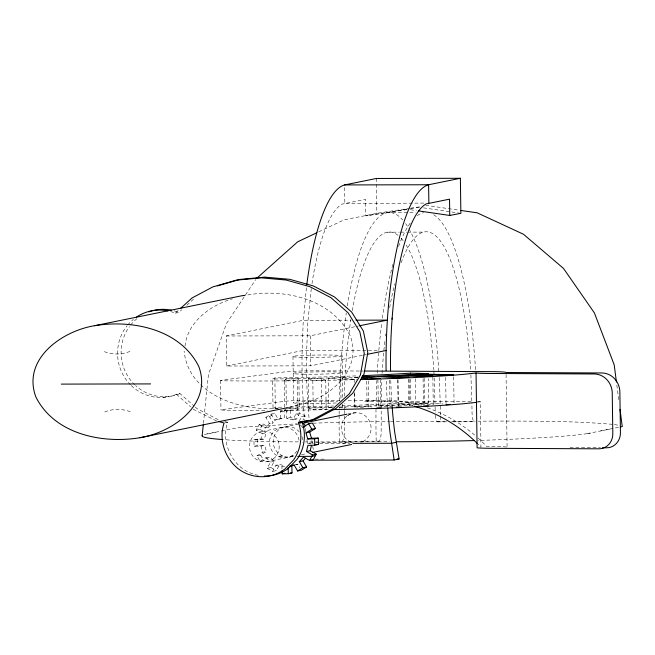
<?xml version="1.0" encoding="UTF-8"?>
<svg xmlns="http://www.w3.org/2000/svg" width="655" height="655" viewBox="0 0 655 655"><rect width="100%" height="100%" fill="white"/><g stroke="black" fill="none" stroke-linecap="round" stroke-linejoin="round"><path stroke-width="0.49" stroke-dasharray="3.27 2.46" d="M344.276 410.382L344.325 431.203A9.637 2.325 89.9 0 1 342.434 441.151L339.372 441.855A209.616 50.656 89.9 0 1 339.118 415.213M344.284 409.367L344.325 403.259M344.383 396.136L344.44 389.005A190.179 45.956 89.9 0 1 350.843 319.566M203.427 423.376L208.429 374.685L226.474 323.505L255.704 279.521M306.401 287.823L303.142 323.013L302.045 354.764A160.934 38.891 89.9 0 0 304.649 419.97M311.289 288.568L307.735 323.226L306.507 354.871A148.456 35.878 89.9 0 0 309.054 417.89M312.001 283.664L312.566 279.742A177.661 42.935 89.9 0 1 342.049 204.114L365.498 199.341L365.727 215.847L407.344 209.551M185.021 346.086C187.494 321.802 210.582 305.197 232.484 298.795M224.796 421.525L227.612 422.319C222.135 438.22 228.055 456.289 240.606 467.138A40.741 39.48 78.5 0 0 260.403 475.686M260.788 439.751L262.221 433.569L265.93 432.816L264.497 438.997L260.788 439.751L253.935 439.865L254.107 446.227L260.96 446.112L264.669 445.359L266.438 451.483L260.6 455.11L256.891 455.864L260.133 461.325L263.842 460.571L269.688 456.944L274.183 461.374L270.924 467.539L267.215 468.292L270.474 462.127L274.183 461.374M262.221 433.569L256.187 430.139L259.126 424.579L262.835 423.826L268.869 427.257L273.119 422.68L269.516 416.621L265.807 417.374L269.41 423.433L273.119 422.68M256.187 430.139L259.896 429.385L262.835 423.826M299.769 412.937L296.51 419.11L290.493 417.562L290.296 410.497L286.595 411.258L286.784 418.316L292.801 419.863L296.06 413.69L299.769 412.937L305.214 416.031L302.888 420.436M267.215 468.292L272.652 471.387L275.919 465.222L279.619 464.469L284.778 465.795M299.179 421.19L301.505 416.785L305.214 416.031M272.652 471.387L276.361 470.634L279.619 464.469M284.237 380.784L285.932 378.942L298.885 378.844L299.294 408.204L297.648 409.997L284.647 410.153L284.237 380.784L297.239 380.629L298.885 378.844M284.647 410.153L286.341 408.311L285.932 378.942M259.126 424.579L265.16 428.01L269.41 423.433M346.855 415.933L344.194 418.807A15.319 14.844 78.5 0 0 347.527 440.201L350.941 442.141A15.319 14.844 78.5 0 0 353.757 442.968M170.611 311.575A43.762 42.419 78.5 0 1 175.294 313.172L178.209 310.527M175.294 313.172L178.831 312.451L181.746 309.807M186.847 305.181L194.126 298.574M265.807 417.374L271.08 414.107L274.789 413.354L278.383 419.405L284.311 417.661L284.114 410.603L290.296 410.497M269.516 416.621L274.789 413.354M256.891 455.864L262.737 452.237L266.438 451.483M260.133 461.325L265.979 457.698L269.688 456.944M348.042 415.196L353.88 412.789L357.761 412.724A15.319 14.844 78.5 0 1 370.476 423.719A15.319 14.844 78.5 0 1 365.613 439.906L362.313 441.953M299.032 440.299A15.319 14.844 78.5 0 0 276.566 429.418A15.319 14.844 78.5 0 0 275.649 454.824L279.063 456.764A15.319 14.844 78.5 0 0 290.435 456.576L293.735 454.521A15.319 14.844 78.5 0 0 297.435 449.977M290.435 456.576L294.414 455.651L290.705 456.404L293.718 456.404M129.911 351.416C121.781 354.838 112.03 354.83 103.883 351.481M104.726 411.987C112.856 408.573 122.608 408.573 130.754 411.93M278.048 408.319A185.308 8.728 -0.8 0 1 273.02 408.376L272.611 379.016L274.871 377.902A177.898 8.384 -0.8 0 0 357.442 375.839M273.02 408.376L275.288 407.271A177.898 8.384 -0.8 0 0 282.338 407.164M318.739 231.837L343.425 220.162L346.208 219.425L378.418 213.047L409.588 208.331M347.338 415.638L352.062 413.403L356.402 412.748M271.08 414.107L274.674 420.166L284.311 417.661M295.209 464.911L297.755 464.166L299.81 467.629M242.153 296.019C280.905 287.422 330.865 297.476 350.171 335.704C363.124 369.739 329.661 398.576 299.106 404.692M289.363 407.32L294.267 406.075M600.684 430.941L611 428.837M406.575 209.223L365.727 215.847M242.014 295.716L246.026 294.906M362.33 355.329L310.683 365.834L226.655 366.022L226.237 335.982L303.339 320.295L350.924 320.189M226.237 335.982L310.265 335.794L358.326 326.018M226.655 366.022L302.135 350.671L377.051 350.499M363.32 355.125L366.301 354.519M131.303 385.607A43.762 42.419 78.5 0 0 176.424 394.302L179.969 393.581L194.15 406.075M163.038 397.413L166.583 396.693M280.602 418.414L280.406 411.356L284.114 410.603M224.96 422.86L227.612 422.319M206.996 433.913L217.452 431.792M274.674 420.166L278.383 419.405M204.319 434.511L239.312 427.396L297.28 423.818M286.784 418.316L290.493 417.562M292.801 419.863L296.51 419.11M265.16 428.01L268.869 427.257M261.975 431.481L299.744 423.801M347.862 414.009L353.88 412.789M253.935 439.865L257.636 439.104L264.497 438.997M254.107 446.227L257.816 445.474L264.669 445.359M306.917 439.57L307.432 443.451L315.178 442.485M435.313 415.188A9.637 2.325 89.9 0 0 437.352 421.845L446.554 421.288M278.481 456.437L282.19 455.683M342.696 443.369L350.392 441.83M279.063 456.764L282.772 456.011A15.319 14.844 78.5 0 0 294.144 455.823M266.691 461.742L293.432 456.306M301.447 454.676L306.466 453.653M275.919 465.222L281.937 466.769L285.637 466.016M295.896 464.542L297.755 464.166M587.257 433.667L619.433 427.117M360.61 442.191L362.551 441.806M588.673 433.373L590.229 433.07M477.43 402.203L480.336 401.744L480.967 447.201A159.271 147.817 82.4 0 0 478.158 444.319M410.595 208.184L419.642 206.816M425.676 205.899L427.69 205.596L458.991 210.173M410.538 208.618L419.454 207.275M278.449 408.114C240.778 411.758 188.444 394.752 184.129 351.096M289.379 407.099L291.369 406.911M415.27 378.721L415.622 404.037L424.514 403.464L442.854 403.881M397.716 379.72L398.076 405.027L408.614 404.52L422.418 405.077M298.262 423.785L301.235 423.662M313.098 423.195L315.08 423.122A159.656 7.524 -0.8 0 1 389.545 421.46M377.927 379.613L378.295 405.936L389.987 405.502L399.755 406.116M354.232 382.487L354.167 377.427L358.015 377.321M328.18 378.238L340.69 377.886L354.502 379.335L342.409 379.728L328.18 378.238L328.589 407.598L330.628 407.811M328.589 407.598L332.445 407.492M339.175 407.304L346.036 407.77M354.388 393.622L354.576 406.788L367.087 406.436L372.015 406.952M308.366 378.672L312.82 380.424L325.748 380.17L326.157 409.531L313.229 409.784L308.775 408.04L308.366 378.672L321.425 378.475L325.748 380.17M280.406 411.356L286.595 411.258M308.775 408.04L321.834 407.836L326.157 409.531M287.34 408.302L299.294 408.204M423.801 203.083L344.841 203.549L344.604 186.896M386.835 212.769L415.491 212.703M387.105 232.189L399.386 232.157M400.41 232.157L406.55 232.14M407.574 232.14L423.949 232.107M451.672 421.28L475.202 421.222M437.573 421.861L447.889 421.845M452.924 421.828L474.187 421.763A9.637 2.325 89.9 0 1 472.034 412.634L471.903 403.013M342.131 441.298L379.048 441.175M316.185 442.477L352.505 442.403M307.432 443.451L313.475 443.435M319.525 443.427L349.827 443.353M315.071 459.163L326.206 459.139M359.308 371.017L318.551 370.82A26.839 1.261 -0.8 0 0 283.705 372.015L221.284 380.293A10.316 0.483 -0.8 0 0 226.45 380.842L243.07 380.981A181.754 8.564 -0.8 0 0 356.582 379.654M360.324 371.025L363.378 371.041M340.101 400.287L318.96 400.189A26.839 1.261 -0.8 0 0 284.114 401.384L221.693 409.653A10.316 0.483 -0.8 0 0 226.859 410.202L243.48 410.341A181.754 8.564 -0.8 0 0 267.346 410.349M348.149 400.328L393.033 400.541L402.006 401.548A159.271 147.817 82.4 0 1 419.053 405.224M471.133 401.695L364.589 401.188L375.159 400.745L396.3 402.309A159.271 147.817 82.4 0 1 413.346 405.977M477.266 401.728L480.336 401.744M570.006 447.627L600.455 447.774M341.869 405.764A177.898 8.384 -0.8 0 0 410.849 402.514L428.607 402.923L428.272 378.615M415.622 404.037L433.88 404.454M398.076 405.027L413.305 405.642M378.295 405.936L393.393 406.894M612.425 424.284L587.289 422.516A159.656 7.524 -0.8 0 0 478.281 421.206M354.167 377.427L357.212 377.747M354.576 406.788L363.721 407.746M423.498 207.864L459.867 213.178M410.357 209.698L416.416 210.582M614.406 424.596L619.352 425.365M216.559 420.928L193.602 409.424L191.358 407.451M218.221 419.675L197.139 408.704L194.903 406.73M296.06 413.69L301.505 416.785M259.896 429.385L265.93 432.816M282.772 456.011L279.357 454.071A15.319 14.844 78.5 0 1 277.261 431.146A15.319 14.844 78.5 0 1 299.597 432.284M270.924 467.539L276.361 470.634M176.424 394.302L190.613 406.796M300.17 424.858L302.102 426.749M265.979 457.698L270.474 462.127M260.6 455.11L263.842 460.571M260.96 446.112L262.737 452.237M312.713 446.325L313.622 451.262M311.862 440.496L312.574 445.367M616.83 385.066L618.95 401.253M470.888 374.758L471.829 400.991M433.905 370.804L434.011 373.833M434.159 377.869L435.1 405.977M281.937 466.769L281.986 468.783M257.636 439.104L257.816 445.474M506.069 374.529L507.085 447.332M453.678 376.797L454.046 403.128M445.67 377.395L446.055 404.733M435.117 406.943L435.198 412.715M432.865 377.157L433.25 404.495M424.162 378.148L424.514 403.464M423.081 378.713L423.433 404.02M410.521 379.229L410.849 402.514M409.146 379.401L409.514 405.723M408.261 379.204L408.614 404.52M398.043 379.875L398.412 406.198M389.627 380.187L389.987 405.502M380.498 379.54L380.899 407.885M376.355 178.471L376.846 213.71M368.421 380.94L368.798 408.278M366.726 381.128L367.087 406.436M354.691 392.501L354.912 408.695M342.115 356.001A24.743 1.163 -0.8 0 1 302.774 357.352A24.743 1.163 -0.8 0 1 307.744 355.28A24.743 1.163 -0.8 0 1 342.115 356.001L342.704 398.134M342.745 404.029L342.819 409.097M340.69 377.886L340.985 399.149M321.425 378.475L321.834 407.836M312.82 380.424L313.229 409.784M310.265 335.794L310.683 365.834M297.239 380.629L297.591 405.944M297.607 406.96L297.648 409.997M292.973 356.418L293.62 402.596M274.871 377.902L275.288 407.271M220.555 380.481L220.964 409.842M301.996 436.631A15.319 14.844 78.5 0 1 302.921 442.543M130.574 384.894A43.762 42.419 78.5 0 1 127.07 325.789M127.7 325.011A43.762 42.419 78.5 0 1 133.391 319.394M376.871 380.35A209.616 50.656 89.9 0 0 376.207 441.773L379.27 441.069A9.637 2.325 89.9 0 0 381.161 431.121L381.276 388.923A190.179 45.956 89.9 0 1 381.718 379.572M377.239 373.088A209.616 50.656 89.9 0 1 378.746 351.563M378.836 350.556A209.616 50.656 89.9 0 1 381.832 322.35M382.389 318.15A209.616 50.656 89.9 0 1 393.049 263.809M398.559 246.468A209.616 50.656 89.9 0 1 410.325 222.97M417.309 215.667A209.616 50.656 89.9 0 1 423.679 212.687M433.667 214.75A209.616 50.656 89.9 0 1 475.587 370.386M390.536 421.443A159.656 7.524 -0.8 0 1 440.43 421.304A209.616 50.656 89.9 0 0 440.381 416.22M339.126 414.181A209.616 50.656 89.9 0 1 339.208 406.96M339.323 400.803A209.616 50.656 89.9 0 1 346.282 313.041M347.363 305.91A209.616 50.656 89.9 0 1 402.694 219.933M405.543 223.519A209.616 50.656 89.9 0 1 408.352 227.809M408.9 228.742A209.616 50.656 89.9 0 1 438.932 373.448M439.161 377.444A209.616 50.656 89.9 0 1 440.373 415.196M305.893 431.809A160.934 38.891 89.9 0 1 305.345 426.929M179.969 393.581A43.762 42.419 78.5 0 1 135.585 385.582M134.84 384.886A43.762 42.419 78.5 0 1 129.412 326.64M130.615 325.068A43.762 42.419 78.5 0 1 136.928 318.674M174.148 310.855A43.762 42.419 78.5 0 1 178.831 312.451M587.158 433.659A180.346 8.499 -0.8 0 1 489.023 440.086A147.219 6.935 -0.8 0 1 477.953 440.438M320.713 441.945A147.219 6.935 -0.8 0 0 336.498 441.863L379.081 441.773A147.219 6.935 -0.8 0 0 389.578 441.789M318.772 441.945A147.219 6.935 -0.8 0 1 305.361 441.937M298.385 441.904A147.219 6.935 -0.8 0 1 240.974 440.635M352.292 310.666A190.179 45.956 89.9 0 1 398.486 235.734M401.122 238.273A190.179 45.956 89.9 0 1 403.39 241.007M406.19 245.117A190.179 45.956 89.9 0 1 433.831 369.772M382.07 373.35A190.179 45.956 89.9 0 1 384.935 340.289M385.427 336.056A190.179 45.956 89.9 0 1 385.689 333.944M389.643 307.694A190.179 45.956 89.9 0 1 394.744 283.844M401.196 262.671A190.179 45.956 89.9 0 1 470.667 369.69M240.876 440.635A180.346 8.499 -0.8 0 1 223.38 439.62M506.487 447.07A24.775 1.171 -0.8 0 0 486.673 446.448A159.271 147.817 82.4 0 0 476.537 436.697M427.412 407.852A159.271 147.817 82.4 0 1 475.784 436.042M336.383 402.931A24.743 1.163 -0.8 0 1 300.498 403.455A24.743 1.163 -0.8 0 1 301.849 401.744A24.743 1.163 -0.8 0 1 337.595 401.4M333.87 406.01A177.898 8.384 -0.8 0 1 289.395 407.05M428.607 402.923A185.308 8.728 -0.8 0 1 338.627 407.082M332.838 407.246A185.308 8.728 -0.8 0 1 289.133 408.163M328.229 409.678A181.754 8.564 -0.8 0 1 280.234 410.292M357.957 377.092A185.308 8.728 -0.8 0 1 272.611 379.016M387.645 407.263A160.934 38.891 89.9 0 1 386.286 379.679M392.124 406.567A148.456 35.878 89.9 0 1 390.74 379.769M273.716 458.598L270.409 460.653A15.319 14.844 78.5 0 1 259.036 460.842L255.622 458.901A15.319 14.844 78.5 0 1 253.1 436.467A15.319 14.844 78.5 0 1 275.002 436.099A15.319 14.844 78.5 0 1 273.716 458.598M303.011 374.169A24.743 1.163 -0.8 0 0 342.352 372.818A24.743 1.163 -0.8 0 0 307.981 372.097A24.743 1.163 -0.8 0 0 303.011 374.169"/><path stroke-width="0.98" d="M202.182 435.55L203.328 424.391M306.794 284.802L307.58 278.752A194.363 46.972 89.9 0 1 344.579 184.939L376.355 178.471L460.383 178.283L460.874 213.325L449.756 215.454L418.439 210.877M299.31 461.644L303.019 460.891L306.614 466.95L302.905 467.703L299.31 461.644L303.56 457.075L309.594 460.506L313.303 459.753L316.242 454.185L312.533 454.938L306.499 451.508L307.932 445.334L314.785 445.22L318.494 444.467L318.322 438.097L311.461 438.211L307.752 438.965L305.983 432.849L311.829 429.221L315.538 428.46L312.288 422.999L308.587 423.76L302.741 427.387L304.6 427.011M306.499 451.508L310.208 450.755L311.436 445.466M309.594 460.506L312.533 454.938M256.891 278.154L297.714 241.785L316.905 232.705M303.019 460.891L305.443 458.279M180.395 308.546L192.046 297.968L212.818 286.906L236.299 280.152L261.206 277.843L286.178 280.037L309.856 286.694L330.931 297.665L348.1 312.787L359.824 331.749L364.27 353.315L360.43 374.906L349.238 393.917L332.486 409.121L311.714 420.183L298.402 422.377A40.741 39.48 78.5 0 1 293.612 459.925L284.696 469.152A40.741 39.48 78.5 0 1 237.069 467.858C224.518 457.01 218.598 438.94 224.076 423.04L218.434 421.452M305.983 432.849L309.692 432.095L315.538 428.46M289.813 466.163L294.046 464.919L297.64 470.978L302.905 467.703M306.614 466.95L301.349 470.225L297.64 470.978M449.756 215.454L449.526 199.161L426.069 203.926A177.661 42.935 89.9 0 0 396.594 279.554C392.64 304.395 390.92 329.547 390.536 354.683A148.456 35.878 89.9 0 0 390.552 370.755M289.969 466.286L294.365 465.165M217.329 285.907L239.845 279.431L264.751 277.122L289.715 279.317L313.393 285.973L334.468 296.944L351.645 312.067L363.361 331.029L367.807 352.595L363.967 374.185L352.775 393.197L336.023 408.401L315.26 419.462L298.402 422.377M242.014 295.716L94.647 325.699C61.897 330.996 21.885 359.153 35.845 396.905C54.431 434.15 102.033 444.008 139.99 437.712L288.356 407.525M139.99 437.712C172.74 432.415 212.752 404.258 198.792 366.505C180.207 329.26 132.605 319.403 94.647 325.699M295.233 405.797L298.14 404.97M460.383 178.283L428.607 184.751L344.579 184.939M359.333 325.813L387.367 320.115L355.984 320.18M392.075 319.157L392.157 318.117M367.291 354.322L386.163 350.482M302.749 423.187L346.863 414.214M307.752 438.965L314.613 438.858L318.322 438.097M312.476 452.433L351.579 444.475M315.489 455.61L311.788 456.363L297.73 456.396M396.177 442.305L391.461 443.263L352.881 443.345M282.043 470.798L282.125 473.827L284.909 473.262M282.125 473.827L288.315 473.721L292.015 472.967L291.827 465.91M310.11 460.178L394.138 459.99L399.1 458.983L394.728 432.325A148.456 35.878 89.9 0 1 392.206 407.59M620.375 426.929L622.25 426.544L620.007 409.35M476.046 372.998L477.094 447.824A25.496 1.204 -0.8 0 0 491.438 448.307L598.916 448.814A15.18 14.091 82.4 0 0 612.81 433.725L612.245 393.139A19.101 17.726 82.4 0 0 594.232 373.972L490.399 373.481A25.496 1.204 -0.8 0 1 476.046 372.998L463.388 374.349A181.754 8.564 -0.8 0 1 360.733 379.54M476.463 402.358L463.805 403.717A181.754 8.564 -0.8 0 1 333.207 409.58M446.055 404.733L450.059 404.438M423.466 406.051L428.362 405.781M401.45 407.082L396.406 407.082M376.862 408.016L380.899 407.885M361.863 377.206L366.677 377.075L380.49 378.524L368.388 378.918L361.273 378.172M150.642 383.912L61.308 384.108M315.554 444.516L318.494 444.467M290.255 473L292.015 472.967M397.077 458.983L399.1 458.983M364.401 371.041L485.633 371.622A24.775 1.171 -0.8 0 1 506.037 372.507L601.855 372.965A19.101 17.726 82.4 0 1 619.876 392.124L620.441 432.709A15.18 14.091 82.4 0 1 606.546 447.807L602.485 447.783M362.42 375.642A177.898 8.384 -0.8 0 0 410.439 373.154L428.198 373.555A185.308 8.728 -0.8 0 1 361.937 376.952M461.014 210.468L477.167 212.826L523.476 234.244L563.464 268.386L594.404 312.934L614.193 364.835L616.437 382.037M310.208 450.755L316.242 454.185M301.955 422.205L305.811 425.996M308.587 423.76L311.829 429.221M309.692 432.095L311.461 438.211M394.138 459.99L390.036 432.595A160.934 38.891 89.9 0 1 387.719 408.229M314.613 438.858L314.785 445.22M288.143 467.67L288.315 473.721M428.861 203.058L428.607 184.751A194.363 46.972 89.9 0 0 391.608 278.563C388.006 303.74 386.393 329.162 386.065 354.576A160.934 38.891 89.9 0 0 386.098 370.656M410.439 373.154L410.472 375.176M366.677 377.075L366.702 379.098M301.939 421.656A40.741 39.48 78.5 0 1 297.149 459.204L288.233 468.431A40.741 39.48 78.5 0 1 264.309 475.997M136.543 317.053A43.762 42.419 78.5 0 1 167.696 310.871M304.943 422.966A160.934 38.891 89.9 0 1 304.747 420.968M148.906 311.846A43.762 42.419 78.5 0 1 171.233 310.159M473.868 440.561A147.219 6.935 -0.8 0 1 396.381 441.773M222.389 439.546A180.346 8.499 -0.8 0 1 202.239 435.55M414.287 406.247A159.271 147.817 82.4 0 1 477.438 443.607M453.645 374.775L445.646 375.372L415.213 374.676L424.104 374.095L453.645 374.775M432.857 376.142L423.056 376.682L397.659 375.667L408.204 375.159L432.857 376.142M409.113 377.37L398.011 377.845L377.886 376.576L389.578 376.134L409.113 377.37"/></g></svg>
